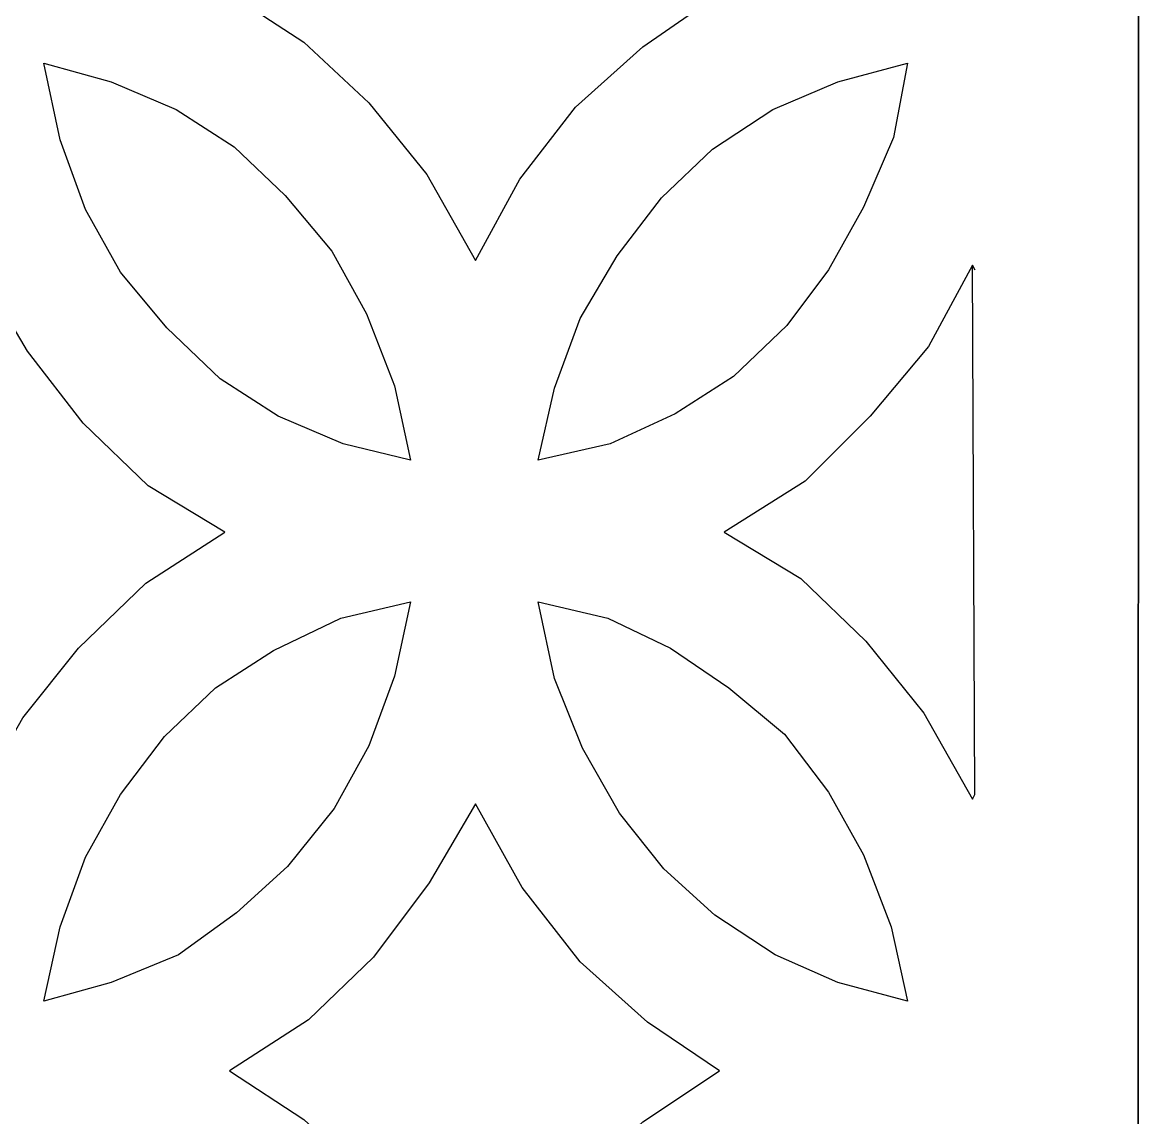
# Model space of a CAD drawing. Header units: centimetres. Extents: x -27 to -19.59, y 0.34 to 7.41.
# Drawn here: x -21.517 to -19.586, y 2.398 to 4.291 of the extents above; entities that cross this region are included whole.
import ezdxf

# ---------------------------------------------------------------- set-up
doc = ezdxf.new("R2010")
doc.units = ezdxf.units.CM
doc.header["$MEASUREMENT"] = 0
doc.layers.add('layer 1', color=7, linetype='Continuous')

msp = doc.modelspace()

# ---------------------------------------------------------------- linework, layer by layer
at = {"layer": 'layer 1', "color": 250}
for points, knots in [([(-19.58969, 0.34319), (-19.58969, 0.34319), (-26.99913, 0.34319), (-26.99913, 0.34319), (-26.99913, 0.34319), (-26.99913, 0.34319), (-26.99913, 7.40743), (-26.99913, 7.40743), (-26.99913, 7.40743), (-26.99913, 7.40743), (-19.58568, 7.40743), (-19.58568, 7.40743), (-19.58568, 7.40743), (-19.58568, 7.40743), (-19.58969, 0.34319), (-19.58969, 0.34319)], [0, 0, 0, 0, 0.2, 0.2, 0.2, 0.2, 0.4, 0.4, 0.4, 0.4, 0.6, 0.6, 0.6, 0.6, 1, 1, 1, 1]), ([(-19.58568, 7.40743), (-19.58568, 7.40743), (-19.58969, 0.34319), (-19.58969, 0.34319), (-19.58969, 0.34319), (-19.58969, 0.34319), (-19.58568, 7.40743), (-19.58568, 7.40743)], [0, 0, 0, 0, 0.3333333, 0.3333333, 0.3333333, 0.3333333, 1, 1, 1, 1]), ([(-20.31217, 4.34091), (-20.31217, 4.34091), (-20.44463, 4.24859), (-20.44463, 4.24859), (-20.44463, 4.24859), (-20.44463, 4.24859), (-20.56103, 4.14423), (-20.56103, 4.14423), (-20.56103, 4.14423), (-20.56103, 4.14423), (-20.65736, 4.01981), (-20.65736, 4.01981), (-20.65736, 4.01981), (-20.65736, 4.01981), (-20.7336, 3.87932), (-20.7336, 3.87932), (-20.7336, 3.87932), (-20.7336, 3.87932), (-20.81791, 4.02783), (-20.81791, 4.02783), (-20.81791, 4.02783), (-20.81791, 4.02783), (-20.91826, 4.15226), (-20.91826, 4.15226), (-20.91826, 4.15226), (-20.91826, 4.15226), (-21.03064, 4.25662), (-21.03064, 4.25662), (-21.03064, 4.25662), (-21.03064, 4.25662), (-21.15908, 4.34091), (-21.15908, 4.34091), (-21.15908, 4.34091), (-21.15908, 4.34091), (-21.02261, 4.42921), (-21.02261, 4.42921), (-21.02261, 4.42921), (-21.02261, 4.42921), (-20.91023, 4.5416), (-20.91023, 4.5416), (-20.91023, 4.5416), (-20.91023, 4.5416), (-20.81389, 4.66602), (-20.81389, 4.66602), (-20.81389, 4.66602), (-20.81389, 4.66602), (-20.7336, 4.8065), (-20.7336, 4.8065), (-20.7336, 4.8065), (-20.7336, 4.8065), (-20.65334, 4.658), (-20.65334, 4.658), (-20.65334, 4.658), (-20.65334, 4.658), (-20.553, 4.53357), (-20.553, 4.53357), (-20.553, 4.53357), (-20.553, 4.53357), (-20.4366, 4.42519), (-20.4366, 4.42519), (-20.4366, 4.42519), (-20.4366, 4.42519), (-20.31217, 4.34091), (-20.31217, 4.34091)], [0, 0, 0, 0, 0.0588235, 0.0588235, 0.0588235, 0.0588235, 0.1176471, 0.1176471, 0.1176471, 0.1176471, 0.1764706, 0.1764706, 0.1764706, 0.1764706, 0.2352941, 0.2352941, 0.2352941, 0.2352941, 0.2941176, 0.2941176, 0.2941176, 0.2941176, 0.3529412, 0.3529412, 0.3529412, 0.3529412, 0.4117647, 0.4117647, 0.4117647, 0.4117647, 0.4705882, 0.4705882, 0.4705882, 0.4705882, 0.5294118, 0.5294118, 0.5294118, 0.5294118, 0.5882353, 0.5882353, 0.5882353, 0.5882353, 0.6470588, 0.6470588, 0.6470588, 0.6470588, 0.7058824, 0.7058824, 0.7058824, 0.7058824, 0.7647059, 0.7647059, 0.7647059, 0.7647059, 0.8235294, 0.8235294, 0.8235294, 0.8235294, 0.8823529, 0.8823529, 0.8823529, 0.8823529, 1, 1, 1, 1]), ([(-21.48018, 4.2205), (-21.48018, 4.2205), (-21.45209, 4.08804), (-21.45209, 4.08804), (-21.45209, 4.08804), (-21.45209, 4.08804), (-21.40794, 3.96763), (-21.40794, 3.96763), (-21.40794, 3.96763), (-21.40794, 3.96763), (-21.34772, 3.85925), (-21.34772, 3.85925), (-21.34772, 3.85925), (-21.34772, 3.85925), (-21.26745, 3.76292), (-21.26745, 3.76292), (-21.26745, 3.76292), (-21.26745, 3.76292), (-21.17514, 3.67462), (-21.17514, 3.67462), (-21.17514, 3.67462), (-21.17514, 3.67462), (-21.07479, 3.6104), (-21.07479, 3.6104), (-21.07479, 3.6104), (-21.07479, 3.6104), (-20.96241, 3.56224), (-20.96241, 3.56224), (-20.96241, 3.56224), (-20.96241, 3.56224), (-20.846, 3.53414), (-20.846, 3.53414), (-20.846, 3.53414), (-20.846, 3.53414), (-20.8741, 3.66258), (-20.8741, 3.66258), (-20.8741, 3.66258), (-20.8741, 3.66258), (-20.92227, 3.78701), (-20.92227, 3.78701), (-20.92227, 3.78701), (-20.92227, 3.78701), (-20.98247, 3.89538), (-20.98247, 3.89538), (-20.98247, 3.89538), (-20.98247, 3.89538), (-21.06275, 3.9917), (-21.06275, 3.9917), (-21.06275, 3.9917), (-21.06275, 3.9917), (-21.15105, 4.076), (-21.15105, 4.076), (-21.15105, 4.076), (-21.15105, 4.076), (-21.25138, 4.14022), (-21.25138, 4.14022), (-21.25138, 4.14022), (-21.25138, 4.14022), (-21.36379, 4.18839), (-21.36379, 4.18839), (-21.36379, 4.18839), (-21.36379, 4.18839), (-21.48018, 4.2205), (-21.48018, 4.2205)], [0, 0, 0, 0, 0.0588235, 0.0588235, 0.0588235, 0.0588235, 0.1176471, 0.1176471, 0.1176471, 0.1176471, 0.1764706, 0.1764706, 0.1764706, 0.1764706, 0.2352941, 0.2352941, 0.2352941, 0.2352941, 0.2941176, 0.2941176, 0.2941176, 0.2941176, 0.3529412, 0.3529412, 0.3529412, 0.3529412, 0.4117647, 0.4117647, 0.4117647, 0.4117647, 0.4705882, 0.4705882, 0.4705882, 0.4705882, 0.5294118, 0.5294118, 0.5294118, 0.5294118, 0.5882353, 0.5882353, 0.5882353, 0.5882353, 0.6470588, 0.6470588, 0.6470588, 0.6470588, 0.7058824, 0.7058824, 0.7058824, 0.7058824, 0.7647059, 0.7647059, 0.7647059, 0.7647059, 0.8235294, 0.8235294, 0.8235294, 0.8235294, 0.8823529, 0.8823529, 0.8823529, 0.8823529, 1, 1, 1, 1]), ([(-19.98706, 4.2205), (-19.98706, 4.2205), (-20.10747, 4.18839), (-20.10747, 4.18839), (-20.10747, 4.18839), (-20.10747, 4.18839), (-20.21984, 4.14022), (-20.21984, 4.14022), (-20.21984, 4.14022), (-20.21984, 4.14022), (-20.32421, 4.07198), (-20.32421, 4.07198), (-20.32421, 4.07198), (-20.32421, 4.07198), (-20.41251, 3.9877), (-20.41251, 3.9877), (-20.41251, 3.9877), (-20.41251, 3.9877), (-20.48878, 3.88735), (-20.48878, 3.88735), (-20.48878, 3.88735), (-20.48878, 3.88735), (-20.553, 3.77898), (-20.553, 3.77898), (-20.553, 3.77898), (-20.553, 3.77898), (-20.59715, 3.65856), (-20.59715, 3.65856), (-20.59715, 3.65856), (-20.59715, 3.65856), (-20.62525, 3.53414), (-20.62525, 3.53414), (-20.62525, 3.53414), (-20.62525, 3.53414), (-20.50082, 3.56224), (-20.50082, 3.56224), (-20.50082, 3.56224), (-20.50082, 3.56224), (-20.38843, 3.61441), (-20.38843, 3.61441), (-20.38843, 3.61441), (-20.38843, 3.61441), (-20.28809, 3.67863), (-20.28809, 3.67863), (-20.28809, 3.67863), (-20.28809, 3.67863), (-20.19578, 3.76694), (-20.19578, 3.76694), (-20.19578, 3.76694), (-20.19578, 3.76694), (-20.12352, 3.86327), (-20.12352, 3.86327), (-20.12352, 3.86327), (-20.12352, 3.86327), (-20.06332, 3.97164), (-20.06332, 3.97164), (-20.06332, 3.97164), (-20.06332, 3.97164), (-20.01114, 4.09205), (-20.01114, 4.09205), (-20.01114, 4.09205), (-20.01114, 4.09205), (-19.98706, 4.2205), (-19.98706, 4.2205)], [0, 0, 0, 0, 0.0588235, 0.0588235, 0.0588235, 0.0588235, 0.1176471, 0.1176471, 0.1176471, 0.1176471, 0.1764706, 0.1764706, 0.1764706, 0.1764706, 0.2352941, 0.2352941, 0.2352941, 0.2352941, 0.2941176, 0.2941176, 0.2941176, 0.2941176, 0.3529412, 0.3529412, 0.3529412, 0.3529412, 0.4117647, 0.4117647, 0.4117647, 0.4117647, 0.4705882, 0.4705882, 0.4705882, 0.4705882, 0.5294118, 0.5294118, 0.5294118, 0.5294118, 0.5882353, 0.5882353, 0.5882353, 0.5882353, 0.6470588, 0.6470588, 0.6470588, 0.6470588, 0.7058824, 0.7058824, 0.7058824, 0.7058824, 0.7647059, 0.7647059, 0.7647059, 0.7647059, 0.8235294, 0.8235294, 0.8235294, 0.8235294, 0.8823529, 0.8823529, 0.8823529, 0.8823529, 1, 1, 1, 1]), ([(-21.59658, 3.87129), (-21.59658, 3.87129), (-21.50828, 3.72278), (-21.50828, 3.72278), (-21.50828, 3.72278), (-21.50828, 3.72278), (-21.41195, 3.59836), (-21.41195, 3.59836), (-21.41195, 3.59836), (-21.41195, 3.59836), (-21.29956, 3.48998), (-21.29956, 3.48998), (-21.29956, 3.48998), (-21.29956, 3.48998), (-21.16711, 3.40971), (-21.16711, 3.40971), (-21.16711, 3.40971), (-21.16711, 3.40971), (-21.30357, 3.32141), (-21.30357, 3.32141), (-21.30357, 3.32141), (-21.30357, 3.32141), (-21.41998, 3.20902), (-21.41998, 3.20902), (-21.41998, 3.20902), (-21.41998, 3.20902), (-21.5163, 3.08861), (-21.5163, 3.08861), (-21.5163, 3.08861), (-21.5163, 3.08861), (-21.59658, 2.94813), (-21.59658, 2.94813), (-21.59658, 2.94813), (-21.59658, 2.94813), (-21.67686, 3.09664), (-21.67686, 3.09664), (-21.67686, 3.09664), (-21.67686, 3.09664), (-21.7772, 3.22106), (-21.7772, 3.22106), (-21.7772, 3.22106), (-21.7772, 3.22106), (-21.8936, 3.32944), (-21.8936, 3.32944), (-21.8936, 3.32944), (-21.8936, 3.32944), (-22.01803, 3.40971), (-22.01803, 3.40971), (-22.01803, 3.40971), (-22.01803, 3.40971), (-21.88557, 3.49801), (-21.88557, 3.49801), (-21.88557, 3.49801), (-21.88557, 3.49801), (-21.76515, 3.6104), (-21.76515, 3.6104), (-21.76515, 3.6104), (-21.76515, 3.6104), (-21.66883, 3.73081), (-21.66883, 3.73081), (-21.66883, 3.73081), (-21.66883, 3.73081), (-21.59658, 3.87129), (-21.59658, 3.87129)], [0, 0, 0, 0, 0.0588235, 0.0588235, 0.0588235, 0.0588235, 0.1176471, 0.1176471, 0.1176471, 0.1176471, 0.1764706, 0.1764706, 0.1764706, 0.1764706, 0.2352941, 0.2352941, 0.2352941, 0.2352941, 0.2941176, 0.2941176, 0.2941176, 0.2941176, 0.3529412, 0.3529412, 0.3529412, 0.3529412, 0.4117647, 0.4117647, 0.4117647, 0.4117647, 0.4705882, 0.4705882, 0.4705882, 0.4705882, 0.5294118, 0.5294118, 0.5294118, 0.5294118, 0.5882353, 0.5882353, 0.5882353, 0.5882353, 0.6470588, 0.6470588, 0.6470588, 0.6470588, 0.7058824, 0.7058824, 0.7058824, 0.7058824, 0.7647059, 0.7647059, 0.7647059, 0.7647059, 0.8235294, 0.8235294, 0.8235294, 0.8235294, 0.8823529, 0.8823529, 0.8823529, 0.8823529, 1, 1, 1, 1]), ([(-19.87066, 3.86327), (-19.87066, 3.86327), (-19.87467, 3.87129), (-19.87467, 3.87129), (-19.87467, 3.87129), (-19.87467, 3.87129), (-19.87066, 2.95615), (-19.87066, 2.95615), (-19.87066, 2.95615), (-19.87066, 2.95615), (-19.87467, 2.94813), (-19.87467, 2.94813), (-19.87467, 2.94813), (-19.87467, 2.94813), (-19.95896, 3.09664), (-19.95896, 3.09664), (-19.95896, 3.09664), (-19.95896, 3.09664), (-20.05931, 3.22106), (-20.05931, 3.22106), (-20.05931, 3.22106), (-20.05931, 3.22106), (-20.17169, 3.32944), (-20.17169, 3.32944), (-20.17169, 3.32944), (-20.17169, 3.32944), (-20.30415, 3.40971), (-20.30415, 3.40971), (-20.30415, 3.40971), (-20.30415, 3.40971), (-20.16367, 3.49801), (-20.16367, 3.49801), (-20.16367, 3.49801), (-20.16367, 3.49801), (-20.05128, 3.6104), (-20.05128, 3.6104), (-20.05128, 3.6104), (-20.05128, 3.6104), (-19.95093, 3.73081), (-19.95093, 3.73081), (-19.95093, 3.73081), (-19.95093, 3.73081), (-19.87467, 3.87129), (-19.87467, 3.87129), (-19.87467, 3.87129), (-19.87467, 3.87129), (-19.87066, 3.86327), (-19.87066, 3.86327)], [0, 0, 0, 0, 0.0769231, 0.0769231, 0.0769231, 0.0769231, 0.1538462, 0.1538462, 0.1538462, 0.1538462, 0.2307692, 0.2307692, 0.2307692, 0.2307692, 0.3076923, 0.3076923, 0.3076923, 0.3076923, 0.3846154, 0.3846154, 0.3846154, 0.3846154, 0.4615385, 0.4615385, 0.4615385, 0.4615385, 0.5384615, 0.5384615, 0.5384615, 0.5384615, 0.6153846, 0.6153846, 0.6153846, 0.6153846, 0.6923077, 0.6923077, 0.6923077, 0.6923077, 0.7692308, 0.7692308, 0.7692308, 0.7692308, 0.8461538, 0.8461538, 0.8461538, 0.8461538, 1, 1, 1, 1]), ([(-20.846, 3.28929), (-20.846, 3.28929), (-20.96642, 3.2612), (-20.96642, 3.2612), (-20.96642, 3.2612), (-20.96642, 3.2612), (-21.08282, 3.20501), (-21.08282, 3.20501), (-21.08282, 3.20501), (-21.08282, 3.20501), (-21.18316, 3.14079), (-21.18316, 3.14079), (-21.18316, 3.14079), (-21.18316, 3.14079), (-21.27146, 3.0565), (-21.27146, 3.0565), (-21.27146, 3.0565), (-21.27146, 3.0565), (-21.34772, 2.95615), (-21.34772, 2.95615), (-21.34772, 2.95615), (-21.34772, 2.95615), (-21.40794, 2.84778), (-21.40794, 2.84778), (-21.40794, 2.84778), (-21.40794, 2.84778), (-21.45209, 2.72737), (-21.45209, 2.72737), (-21.45209, 2.72737), (-21.45209, 2.72737), (-21.48018, 2.59892), (-21.48018, 2.59892), (-21.48018, 2.59892), (-21.48018, 2.59892), (-21.36379, 2.63104), (-21.36379, 2.63104), (-21.36379, 2.63104), (-21.36379, 2.63104), (-21.24737, 2.67922), (-21.24737, 2.67922), (-21.24737, 2.67922), (-21.24737, 2.67922), (-21.14703, 2.75145), (-21.14703, 2.75145), (-21.14703, 2.75145), (-21.14703, 2.75145), (-21.05873, 2.83173), (-21.05873, 2.83173), (-21.05873, 2.83173), (-21.05873, 2.83173), (-20.97846, 2.93207), (-20.97846, 2.93207), (-20.97846, 2.93207), (-20.97846, 2.93207), (-20.91826, 3.04044), (-20.91826, 3.04044), (-20.91826, 3.04044), (-20.91826, 3.04044), (-20.8741, 3.16086), (-20.8741, 3.16086), (-20.8741, 3.16086), (-20.8741, 3.16086), (-20.846, 3.28929), (-20.846, 3.28929)], [0, 0, 0, 0, 0.0588235, 0.0588235, 0.0588235, 0.0588235, 0.1176471, 0.1176471, 0.1176471, 0.1176471, 0.1764706, 0.1764706, 0.1764706, 0.1764706, 0.2352941, 0.2352941, 0.2352941, 0.2352941, 0.2941176, 0.2941176, 0.2941176, 0.2941176, 0.3529412, 0.3529412, 0.3529412, 0.3529412, 0.4117647, 0.4117647, 0.4117647, 0.4117647, 0.4705882, 0.4705882, 0.4705882, 0.4705882, 0.5294118, 0.5294118, 0.5294118, 0.5294118, 0.5882353, 0.5882353, 0.5882353, 0.5882353, 0.6470588, 0.6470588, 0.6470588, 0.6470588, 0.7058824, 0.7058824, 0.7058824, 0.7058824, 0.7647059, 0.7647059, 0.7647059, 0.7647059, 0.8235294, 0.8235294, 0.8235294, 0.8235294, 0.8823529, 0.8823529, 0.8823529, 0.8823529, 1, 1, 1, 1]), ([(-20.62525, 3.28929), (-20.62525, 3.28929), (-20.59715, 3.15684), (-20.59715, 3.15684), (-20.59715, 3.15684), (-20.59715, 3.15684), (-20.54899, 3.03643), (-20.54899, 3.03643), (-20.54899, 3.03643), (-20.54899, 3.03643), (-20.48477, 2.92404), (-20.48477, 2.92404), (-20.48477, 2.92404), (-20.48477, 2.92404), (-20.40851, 2.82771), (-20.40851, 2.82771), (-20.40851, 2.82771), (-20.40851, 2.82771), (-20.3202, 2.74744), (-20.3202, 2.74744), (-20.3202, 2.74744), (-20.3202, 2.74744), (-20.21583, 2.67922), (-20.21583, 2.67922), (-20.21583, 2.67922), (-20.21583, 2.67922), (-20.10747, 2.63104), (-20.10747, 2.63104), (-20.10747, 2.63104), (-20.10747, 2.63104), (-19.98706, 2.59892), (-19.98706, 2.59892), (-19.98706, 2.59892), (-19.98706, 2.59892), (-20.01516, 2.72737), (-20.01516, 2.72737), (-20.01516, 2.72737), (-20.01516, 2.72737), (-20.06332, 2.8518), (-20.06332, 2.8518), (-20.06332, 2.8518), (-20.06332, 2.8518), (-20.12352, 2.96017), (-20.12352, 2.96017), (-20.12352, 2.96017), (-20.12352, 2.96017), (-20.19979, 3.06051), (-20.19979, 3.06051), (-20.19979, 3.06051), (-20.19979, 3.06051), (-20.29612, 3.14079), (-20.29612, 3.14079), (-20.29612, 3.14079), (-20.29612, 3.14079), (-20.39647, 3.20902), (-20.39647, 3.20902), (-20.39647, 3.20902), (-20.39647, 3.20902), (-20.50484, 3.2612), (-20.50484, 3.2612), (-20.50484, 3.2612), (-20.50484, 3.2612), (-20.62525, 3.28929), (-20.62525, 3.28929)], [0, 0, 0, 0, 0.0588235, 0.0588235, 0.0588235, 0.0588235, 0.1176471, 0.1176471, 0.1176471, 0.1176471, 0.1764706, 0.1764706, 0.1764706, 0.1764706, 0.2352941, 0.2352941, 0.2352941, 0.2352941, 0.2941176, 0.2941176, 0.2941176, 0.2941176, 0.3529412, 0.3529412, 0.3529412, 0.3529412, 0.4117647, 0.4117647, 0.4117647, 0.4117647, 0.4705882, 0.4705882, 0.4705882, 0.4705882, 0.5294118, 0.5294118, 0.5294118, 0.5294118, 0.5882353, 0.5882353, 0.5882353, 0.5882353, 0.6470588, 0.6470588, 0.6470588, 0.6470588, 0.7058824, 0.7058824, 0.7058824, 0.7058824, 0.7647059, 0.7647059, 0.7647059, 0.7647059, 0.8235294, 0.8235294, 0.8235294, 0.8235294, 0.8823529, 0.8823529, 0.8823529, 0.8823529, 1, 1, 1, 1]), ([(-20.31217, 2.47851), (-20.31217, 2.47851), (-20.44463, 2.39021), (-20.44463, 2.39021), (-20.44463, 2.39021), (-20.44463, 2.39021), (-20.56103, 2.28184), (-20.56103, 2.28184), (-20.56103, 2.28184), (-20.56103, 2.28184), (-20.65736, 2.15341), (-20.65736, 2.15341), (-20.65736, 2.15341), (-20.65736, 2.15341), (-20.7336, 2.01693), (-20.7336, 2.01693), (-20.7336, 2.01693), (-20.7336, 2.01693), (-20.81791, 2.16144), (-20.81791, 2.16144), (-20.81791, 2.16144), (-20.81791, 2.16144), (-20.91826, 2.28987), (-20.91826, 2.28987), (-20.91826, 2.28987), (-20.91826, 2.28987), (-21.03064, 2.39423), (-21.03064, 2.39423), (-21.03064, 2.39423), (-21.03064, 2.39423), (-21.15908, 2.47851), (-21.15908, 2.47851), (-21.15908, 2.47851), (-21.15908, 2.47851), (-21.02261, 2.56682), (-21.02261, 2.56682), (-21.02261, 2.56682), (-21.02261, 2.56682), (-20.91023, 2.67519), (-20.91023, 2.67519), (-20.91023, 2.67519), (-20.91023, 2.67519), (-20.81389, 2.80363), (-20.81389, 2.80363), (-20.81389, 2.80363), (-20.81389, 2.80363), (-20.7336, 2.9401), (-20.7336, 2.9401), (-20.7336, 2.9401), (-20.7336, 2.9401), (-20.65334, 2.7956), (-20.65334, 2.7956), (-20.65334, 2.7956), (-20.65334, 2.7956), (-20.553, 2.66716), (-20.553, 2.66716), (-20.553, 2.66716), (-20.553, 2.66716), (-20.4366, 2.56281), (-20.4366, 2.56281), (-20.4366, 2.56281), (-20.4366, 2.56281), (-20.31217, 2.47851), (-20.31217, 2.47851)], [0, 0, 0, 0, 0.0588235, 0.0588235, 0.0588235, 0.0588235, 0.1176471, 0.1176471, 0.1176471, 0.1176471, 0.1764706, 0.1764706, 0.1764706, 0.1764706, 0.2352941, 0.2352941, 0.2352941, 0.2352941, 0.2941176, 0.2941176, 0.2941176, 0.2941176, 0.3529412, 0.3529412, 0.3529412, 0.3529412, 0.4117647, 0.4117647, 0.4117647, 0.4117647, 0.4705882, 0.4705882, 0.4705882, 0.4705882, 0.5294118, 0.5294118, 0.5294118, 0.5294118, 0.5882353, 0.5882353, 0.5882353, 0.5882353, 0.6470588, 0.6470588, 0.6470588, 0.6470588, 0.7058824, 0.7058824, 0.7058824, 0.7058824, 0.7647059, 0.7647059, 0.7647059, 0.7647059, 0.8235294, 0.8235294, 0.8235294, 0.8235294, 0.8823529, 0.8823529, 0.8823529, 0.8823529, 1, 1, 1, 1])]:
    msp.add_open_spline(points, degree=3, knots=knots, dxfattribs=at)
at = {"layer": 'layer 1', "color": 250, "lineweight": 30}
for points, knots in [([(-19.58969, 0.34319), (-19.58969, 0.34319), (-26.99913, 0.34319), (-26.99913, 0.34319), (-26.99913, 0.34319), (-26.99913, 0.34319), (-26.99913, 7.40743), (-26.99913, 7.40743), (-26.99913, 7.40743), (-26.99913, 7.40743), (-19.58568, 7.40743), (-19.58568, 7.40743)], [0, 0, 0, 0, 0.25, 0.25, 0.25, 0.25, 0.5, 0.5, 0.5, 0.5, 1, 1, 1, 1]), ([(-20.31217, 4.34091), (-20.31217, 4.34091), (-20.44463, 4.24859), (-20.44463, 4.24859), (-20.44463, 4.24859), (-20.44463, 4.24859), (-20.56103, 4.14423), (-20.56103, 4.14423), (-20.56103, 4.14423), (-20.56103, 4.14423), (-20.65736, 4.01981), (-20.65736, 4.01981), (-20.65736, 4.01981), (-20.65736, 4.01981), (-20.7336, 3.87932), (-20.7336, 3.87932), (-20.7336, 3.87932), (-20.7336, 3.87932), (-20.81791, 4.02783), (-20.81791, 4.02783), (-20.81791, 4.02783), (-20.81791, 4.02783), (-20.91826, 4.15226), (-20.91826, 4.15226), (-20.91826, 4.15226), (-20.91826, 4.15226), (-21.03064, 4.25662), (-21.03064, 4.25662), (-21.03064, 4.25662), (-21.03064, 4.25662), (-21.15908, 4.34091), (-21.15908, 4.34091), (-21.15908, 4.34091), (-21.15908, 4.34091), (-21.02261, 4.42921), (-21.02261, 4.42921), (-21.02261, 4.42921), (-21.02261, 4.42921), (-20.91023, 4.5416), (-20.91023, 4.5416), (-20.91023, 4.5416), (-20.91023, 4.5416), (-20.81389, 4.66602), (-20.81389, 4.66602), (-20.81389, 4.66602), (-20.81389, 4.66602), (-20.7336, 4.8065), (-20.7336, 4.8065), (-20.7336, 4.8065), (-20.7336, 4.8065), (-20.65334, 4.658), (-20.65334, 4.658), (-20.65334, 4.658), (-20.65334, 4.658), (-20.553, 4.53357), (-20.553, 4.53357), (-20.553, 4.53357), (-20.553, 4.53357), (-20.4366, 4.42519), (-20.4366, 4.42519), (-20.4366, 4.42519), (-20.4366, 4.42519), (-20.31217, 4.34091), (-20.31217, 4.34091)], [0, 0, 0, 0, 0.0588235, 0.0588235, 0.0588235, 0.0588235, 0.1176471, 0.1176471, 0.1176471, 0.1176471, 0.1764706, 0.1764706, 0.1764706, 0.1764706, 0.2352941, 0.2352941, 0.2352941, 0.2352941, 0.2941176, 0.2941176, 0.2941176, 0.2941176, 0.3529412, 0.3529412, 0.3529412, 0.3529412, 0.4117647, 0.4117647, 0.4117647, 0.4117647, 0.4705882, 0.4705882, 0.4705882, 0.4705882, 0.5294118, 0.5294118, 0.5294118, 0.5294118, 0.5882353, 0.5882353, 0.5882353, 0.5882353, 0.6470588, 0.6470588, 0.6470588, 0.6470588, 0.7058824, 0.7058824, 0.7058824, 0.7058824, 0.7647059, 0.7647059, 0.7647059, 0.7647059, 0.8235294, 0.8235294, 0.8235294, 0.8235294, 0.8823529, 0.8823529, 0.8823529, 0.8823529, 1, 1, 1, 1]), ([(-21.48018, 4.2205), (-21.48018, 4.2205), (-21.45209, 4.08804), (-21.45209, 4.08804), (-21.45209, 4.08804), (-21.45209, 4.08804), (-21.40794, 3.96763), (-21.40794, 3.96763), (-21.40794, 3.96763), (-21.40794, 3.96763), (-21.34772, 3.85925), (-21.34772, 3.85925), (-21.34772, 3.85925), (-21.34772, 3.85925), (-21.26745, 3.76292), (-21.26745, 3.76292), (-21.26745, 3.76292), (-21.26745, 3.76292), (-21.17514, 3.67462), (-21.17514, 3.67462), (-21.17514, 3.67462), (-21.17514, 3.67462), (-21.07479, 3.6104), (-21.07479, 3.6104), (-21.07479, 3.6104), (-21.07479, 3.6104), (-20.96241, 3.56224), (-20.96241, 3.56224), (-20.96241, 3.56224), (-20.96241, 3.56224), (-20.846, 3.53414), (-20.846, 3.53414), (-20.846, 3.53414), (-20.846, 3.53414), (-20.8741, 3.66258), (-20.8741, 3.66258), (-20.8741, 3.66258), (-20.8741, 3.66258), (-20.92227, 3.78701), (-20.92227, 3.78701), (-20.92227, 3.78701), (-20.92227, 3.78701), (-20.98247, 3.89538), (-20.98247, 3.89538), (-20.98247, 3.89538), (-20.98247, 3.89538), (-21.06275, 3.9917), (-21.06275, 3.9917), (-21.06275, 3.9917), (-21.06275, 3.9917), (-21.15105, 4.076), (-21.15105, 4.076), (-21.15105, 4.076), (-21.15105, 4.076), (-21.25138, 4.14022), (-21.25138, 4.14022), (-21.25138, 4.14022), (-21.25138, 4.14022), (-21.36379, 4.18839), (-21.36379, 4.18839), (-21.36379, 4.18839), (-21.36379, 4.18839), (-21.48018, 4.2205), (-21.48018, 4.2205)], [0, 0, 0, 0, 0.0588235, 0.0588235, 0.0588235, 0.0588235, 0.1176471, 0.1176471, 0.1176471, 0.1176471, 0.1764706, 0.1764706, 0.1764706, 0.1764706, 0.2352941, 0.2352941, 0.2352941, 0.2352941, 0.2941176, 0.2941176, 0.2941176, 0.2941176, 0.3529412, 0.3529412, 0.3529412, 0.3529412, 0.4117647, 0.4117647, 0.4117647, 0.4117647, 0.4705882, 0.4705882, 0.4705882, 0.4705882, 0.5294118, 0.5294118, 0.5294118, 0.5294118, 0.5882353, 0.5882353, 0.5882353, 0.5882353, 0.6470588, 0.6470588, 0.6470588, 0.6470588, 0.7058824, 0.7058824, 0.7058824, 0.7058824, 0.7647059, 0.7647059, 0.7647059, 0.7647059, 0.8235294, 0.8235294, 0.8235294, 0.8235294, 0.8823529, 0.8823529, 0.8823529, 0.8823529, 1, 1, 1, 1]), ([(-19.98706, 4.2205), (-19.98706, 4.2205), (-20.10747, 4.18839), (-20.10747, 4.18839), (-20.10747, 4.18839), (-20.10747, 4.18839), (-20.21984, 4.14022), (-20.21984, 4.14022), (-20.21984, 4.14022), (-20.21984, 4.14022), (-20.32421, 4.07198), (-20.32421, 4.07198), (-20.32421, 4.07198), (-20.32421, 4.07198), (-20.41251, 3.9877), (-20.41251, 3.9877), (-20.41251, 3.9877), (-20.41251, 3.9877), (-20.48878, 3.88735), (-20.48878, 3.88735), (-20.48878, 3.88735), (-20.48878, 3.88735), (-20.553, 3.77898), (-20.553, 3.77898), (-20.553, 3.77898), (-20.553, 3.77898), (-20.59715, 3.65856), (-20.59715, 3.65856), (-20.59715, 3.65856), (-20.59715, 3.65856), (-20.62525, 3.53414), (-20.62525, 3.53414), (-20.62525, 3.53414), (-20.62525, 3.53414), (-20.50082, 3.56224), (-20.50082, 3.56224), (-20.50082, 3.56224), (-20.50082, 3.56224), (-20.38843, 3.61441), (-20.38843, 3.61441), (-20.38843, 3.61441), (-20.38843, 3.61441), (-20.28809, 3.67863), (-20.28809, 3.67863), (-20.28809, 3.67863), (-20.28809, 3.67863), (-20.19578, 3.76694), (-20.19578, 3.76694), (-20.19578, 3.76694), (-20.19578, 3.76694), (-20.12352, 3.86327), (-20.12352, 3.86327), (-20.12352, 3.86327), (-20.12352, 3.86327), (-20.06332, 3.97164), (-20.06332, 3.97164), (-20.06332, 3.97164), (-20.06332, 3.97164), (-20.01114, 4.09205), (-20.01114, 4.09205), (-20.01114, 4.09205), (-20.01114, 4.09205), (-19.98706, 4.2205), (-19.98706, 4.2205)], [0, 0, 0, 0, 0.0588235, 0.0588235, 0.0588235, 0.0588235, 0.1176471, 0.1176471, 0.1176471, 0.1176471, 0.1764706, 0.1764706, 0.1764706, 0.1764706, 0.2352941, 0.2352941, 0.2352941, 0.2352941, 0.2941176, 0.2941176, 0.2941176, 0.2941176, 0.3529412, 0.3529412, 0.3529412, 0.3529412, 0.4117647, 0.4117647, 0.4117647, 0.4117647, 0.4705882, 0.4705882, 0.4705882, 0.4705882, 0.5294118, 0.5294118, 0.5294118, 0.5294118, 0.5882353, 0.5882353, 0.5882353, 0.5882353, 0.6470588, 0.6470588, 0.6470588, 0.6470588, 0.7058824, 0.7058824, 0.7058824, 0.7058824, 0.7647059, 0.7647059, 0.7647059, 0.7647059, 0.8235294, 0.8235294, 0.8235294, 0.8235294, 0.8823529, 0.8823529, 0.8823529, 0.8823529, 1, 1, 1, 1]), ([(-21.59658, 3.87129), (-21.59658, 3.87129), (-21.50828, 3.72278), (-21.50828, 3.72278), (-21.50828, 3.72278), (-21.50828, 3.72278), (-21.41195, 3.59836), (-21.41195, 3.59836), (-21.41195, 3.59836), (-21.41195, 3.59836), (-21.29956, 3.48998), (-21.29956, 3.48998), (-21.29956, 3.48998), (-21.29956, 3.48998), (-21.16711, 3.40971), (-21.16711, 3.40971), (-21.16711, 3.40971), (-21.16711, 3.40971), (-21.30357, 3.32141), (-21.30357, 3.32141), (-21.30357, 3.32141), (-21.30357, 3.32141), (-21.41998, 3.20902), (-21.41998, 3.20902), (-21.41998, 3.20902), (-21.41998, 3.20902), (-21.5163, 3.08861), (-21.5163, 3.08861), (-21.5163, 3.08861), (-21.5163, 3.08861), (-21.59658, 2.94813), (-21.59658, 2.94813), (-21.59658, 2.94813), (-21.59658, 2.94813), (-21.67686, 3.09664), (-21.67686, 3.09664), (-21.67686, 3.09664), (-21.67686, 3.09664), (-21.7772, 3.22106), (-21.7772, 3.22106), (-21.7772, 3.22106), (-21.7772, 3.22106), (-21.8936, 3.32944), (-21.8936, 3.32944), (-21.8936, 3.32944), (-21.8936, 3.32944), (-22.01803, 3.40971), (-22.01803, 3.40971), (-22.01803, 3.40971), (-22.01803, 3.40971), (-21.88557, 3.49801), (-21.88557, 3.49801), (-21.88557, 3.49801), (-21.88557, 3.49801), (-21.76515, 3.6104), (-21.76515, 3.6104), (-21.76515, 3.6104), (-21.76515, 3.6104), (-21.66883, 3.73081), (-21.66883, 3.73081), (-21.66883, 3.73081), (-21.66883, 3.73081), (-21.59658, 3.87129), (-21.59658, 3.87129)], [0, 0, 0, 0, 0.0588235, 0.0588235, 0.0588235, 0.0588235, 0.1176471, 0.1176471, 0.1176471, 0.1176471, 0.1764706, 0.1764706, 0.1764706, 0.1764706, 0.2352941, 0.2352941, 0.2352941, 0.2352941, 0.2941176, 0.2941176, 0.2941176, 0.2941176, 0.3529412, 0.3529412, 0.3529412, 0.3529412, 0.4117647, 0.4117647, 0.4117647, 0.4117647, 0.4705882, 0.4705882, 0.4705882, 0.4705882, 0.5294118, 0.5294118, 0.5294118, 0.5294118, 0.5882353, 0.5882353, 0.5882353, 0.5882353, 0.6470588, 0.6470588, 0.6470588, 0.6470588, 0.7058824, 0.7058824, 0.7058824, 0.7058824, 0.7647059, 0.7647059, 0.7647059, 0.7647059, 0.8235294, 0.8235294, 0.8235294, 0.8235294, 0.8823529, 0.8823529, 0.8823529, 0.8823529, 1, 1, 1, 1]), ([(-19.87066, 3.86327), (-19.87066, 3.86327), (-19.87467, 3.87129), (-19.87467, 3.87129), (-19.87467, 3.87129), (-19.87467, 3.87129), (-19.87066, 2.95615), (-19.87066, 2.95615), (-19.87066, 2.95615), (-19.87066, 2.95615), (-19.87467, 2.94813), (-19.87467, 2.94813), (-19.87467, 2.94813), (-19.87467, 2.94813), (-19.95896, 3.09664), (-19.95896, 3.09664), (-19.95896, 3.09664), (-19.95896, 3.09664), (-20.05931, 3.22106), (-20.05931, 3.22106), (-20.05931, 3.22106), (-20.05931, 3.22106), (-20.17169, 3.32944), (-20.17169, 3.32944), (-20.17169, 3.32944), (-20.17169, 3.32944), (-20.30415, 3.40971), (-20.30415, 3.40971), (-20.30415, 3.40971), (-20.30415, 3.40971), (-20.16367, 3.49801), (-20.16367, 3.49801), (-20.16367, 3.49801), (-20.16367, 3.49801), (-20.05128, 3.6104), (-20.05128, 3.6104), (-20.05128, 3.6104), (-20.05128, 3.6104), (-19.95093, 3.73081), (-19.95093, 3.73081), (-19.95093, 3.73081), (-19.95093, 3.73081), (-19.87467, 3.87129), (-19.87467, 3.87129), (-19.87467, 3.87129), (-19.87467, 3.87129), (-19.87066, 3.86327), (-19.87066, 3.86327)], [0, 0, 0, 0, 0.0769231, 0.0769231, 0.0769231, 0.0769231, 0.1538462, 0.1538462, 0.1538462, 0.1538462, 0.2307692, 0.2307692, 0.2307692, 0.2307692, 0.3076923, 0.3076923, 0.3076923, 0.3076923, 0.3846154, 0.3846154, 0.3846154, 0.3846154, 0.4615385, 0.4615385, 0.4615385, 0.4615385, 0.5384615, 0.5384615, 0.5384615, 0.5384615, 0.6153846, 0.6153846, 0.6153846, 0.6153846, 0.6923077, 0.6923077, 0.6923077, 0.6923077, 0.7692308, 0.7692308, 0.7692308, 0.7692308, 0.8461538, 0.8461538, 0.8461538, 0.8461538, 1, 1, 1, 1]), ([(-20.846, 3.28929), (-20.846, 3.28929), (-20.96642, 3.2612), (-20.96642, 3.2612), (-20.96642, 3.2612), (-20.96642, 3.2612), (-21.08282, 3.20501), (-21.08282, 3.20501), (-21.08282, 3.20501), (-21.08282, 3.20501), (-21.18316, 3.14079), (-21.18316, 3.14079), (-21.18316, 3.14079), (-21.18316, 3.14079), (-21.27146, 3.0565), (-21.27146, 3.0565), (-21.27146, 3.0565), (-21.27146, 3.0565), (-21.34772, 2.95615), (-21.34772, 2.95615), (-21.34772, 2.95615), (-21.34772, 2.95615), (-21.40794, 2.84778), (-21.40794, 2.84778), (-21.40794, 2.84778), (-21.40794, 2.84778), (-21.45209, 2.72737), (-21.45209, 2.72737), (-21.45209, 2.72737), (-21.45209, 2.72737), (-21.48018, 2.59892), (-21.48018, 2.59892), (-21.48018, 2.59892), (-21.48018, 2.59892), (-21.36379, 2.63104), (-21.36379, 2.63104), (-21.36379, 2.63104), (-21.36379, 2.63104), (-21.24737, 2.67922), (-21.24737, 2.67922), (-21.24737, 2.67922), (-21.24737, 2.67922), (-21.14703, 2.75145), (-21.14703, 2.75145), (-21.14703, 2.75145), (-21.14703, 2.75145), (-21.05873, 2.83173), (-21.05873, 2.83173), (-21.05873, 2.83173), (-21.05873, 2.83173), (-20.97846, 2.93207), (-20.97846, 2.93207), (-20.97846, 2.93207), (-20.97846, 2.93207), (-20.91826, 3.04044), (-20.91826, 3.04044), (-20.91826, 3.04044), (-20.91826, 3.04044), (-20.8741, 3.16086), (-20.8741, 3.16086), (-20.8741, 3.16086), (-20.8741, 3.16086), (-20.846, 3.28929), (-20.846, 3.28929)], [0, 0, 0, 0, 0.0588235, 0.0588235, 0.0588235, 0.0588235, 0.1176471, 0.1176471, 0.1176471, 0.1176471, 0.1764706, 0.1764706, 0.1764706, 0.1764706, 0.2352941, 0.2352941, 0.2352941, 0.2352941, 0.2941176, 0.2941176, 0.2941176, 0.2941176, 0.3529412, 0.3529412, 0.3529412, 0.3529412, 0.4117647, 0.4117647, 0.4117647, 0.4117647, 0.4705882, 0.4705882, 0.4705882, 0.4705882, 0.5294118, 0.5294118, 0.5294118, 0.5294118, 0.5882353, 0.5882353, 0.5882353, 0.5882353, 0.6470588, 0.6470588, 0.6470588, 0.6470588, 0.7058824, 0.7058824, 0.7058824, 0.7058824, 0.7647059, 0.7647059, 0.7647059, 0.7647059, 0.8235294, 0.8235294, 0.8235294, 0.8235294, 0.8823529, 0.8823529, 0.8823529, 0.8823529, 1, 1, 1, 1]), ([(-20.62525, 3.28929), (-20.62525, 3.28929), (-20.59715, 3.15684), (-20.59715, 3.15684), (-20.59715, 3.15684), (-20.59715, 3.15684), (-20.54899, 3.03643), (-20.54899, 3.03643), (-20.54899, 3.03643), (-20.54899, 3.03643), (-20.48477, 2.92404), (-20.48477, 2.92404), (-20.48477, 2.92404), (-20.48477, 2.92404), (-20.40851, 2.82771), (-20.40851, 2.82771), (-20.40851, 2.82771), (-20.40851, 2.82771), (-20.3202, 2.74744), (-20.3202, 2.74744), (-20.3202, 2.74744), (-20.3202, 2.74744), (-20.21583, 2.67922), (-20.21583, 2.67922), (-20.21583, 2.67922), (-20.21583, 2.67922), (-20.10747, 2.63104), (-20.10747, 2.63104), (-20.10747, 2.63104), (-20.10747, 2.63104), (-19.98706, 2.59892), (-19.98706, 2.59892), (-19.98706, 2.59892), (-19.98706, 2.59892), (-20.01516, 2.72737), (-20.01516, 2.72737), (-20.01516, 2.72737), (-20.01516, 2.72737), (-20.06332, 2.8518), (-20.06332, 2.8518), (-20.06332, 2.8518), (-20.06332, 2.8518), (-20.12352, 2.96017), (-20.12352, 2.96017), (-20.12352, 2.96017), (-20.12352, 2.96017), (-20.19979, 3.06051), (-20.19979, 3.06051), (-20.19979, 3.06051), (-20.19979, 3.06051), (-20.29612, 3.14079), (-20.29612, 3.14079), (-20.29612, 3.14079), (-20.29612, 3.14079), (-20.39647, 3.20902), (-20.39647, 3.20902), (-20.39647, 3.20902), (-20.39647, 3.20902), (-20.50484, 3.2612), (-20.50484, 3.2612), (-20.50484, 3.2612), (-20.50484, 3.2612), (-20.62525, 3.28929), (-20.62525, 3.28929)], [0, 0, 0, 0, 0.0588235, 0.0588235, 0.0588235, 0.0588235, 0.1176471, 0.1176471, 0.1176471, 0.1176471, 0.1764706, 0.1764706, 0.1764706, 0.1764706, 0.2352941, 0.2352941, 0.2352941, 0.2352941, 0.2941176, 0.2941176, 0.2941176, 0.2941176, 0.3529412, 0.3529412, 0.3529412, 0.3529412, 0.4117647, 0.4117647, 0.4117647, 0.4117647, 0.4705882, 0.4705882, 0.4705882, 0.4705882, 0.5294118, 0.5294118, 0.5294118, 0.5294118, 0.5882353, 0.5882353, 0.5882353, 0.5882353, 0.6470588, 0.6470588, 0.6470588, 0.6470588, 0.7058824, 0.7058824, 0.7058824, 0.7058824, 0.7647059, 0.7647059, 0.7647059, 0.7647059, 0.8235294, 0.8235294, 0.8235294, 0.8235294, 0.8823529, 0.8823529, 0.8823529, 0.8823529, 1, 1, 1, 1]), ([(-20.31217, 2.47851), (-20.31217, 2.47851), (-20.44463, 2.39021), (-20.44463, 2.39021), (-20.44463, 2.39021), (-20.44463, 2.39021), (-20.56103, 2.28184), (-20.56103, 2.28184), (-20.56103, 2.28184), (-20.56103, 2.28184), (-20.65736, 2.15341), (-20.65736, 2.15341), (-20.65736, 2.15341), (-20.65736, 2.15341), (-20.7336, 2.01693), (-20.7336, 2.01693), (-20.7336, 2.01693), (-20.7336, 2.01693), (-20.81791, 2.16144), (-20.81791, 2.16144), (-20.81791, 2.16144), (-20.81791, 2.16144), (-20.91826, 2.28987), (-20.91826, 2.28987), (-20.91826, 2.28987), (-20.91826, 2.28987), (-21.03064, 2.39423), (-21.03064, 2.39423), (-21.03064, 2.39423), (-21.03064, 2.39423), (-21.15908, 2.47851), (-21.15908, 2.47851), (-21.15908, 2.47851), (-21.15908, 2.47851), (-21.02261, 2.56682), (-21.02261, 2.56682), (-21.02261, 2.56682), (-21.02261, 2.56682), (-20.91023, 2.67519), (-20.91023, 2.67519), (-20.91023, 2.67519), (-20.91023, 2.67519), (-20.81389, 2.80363), (-20.81389, 2.80363), (-20.81389, 2.80363), (-20.81389, 2.80363), (-20.7336, 2.9401), (-20.7336, 2.9401), (-20.7336, 2.9401), (-20.7336, 2.9401), (-20.65334, 2.7956), (-20.65334, 2.7956), (-20.65334, 2.7956), (-20.65334, 2.7956), (-20.553, 2.66716), (-20.553, 2.66716), (-20.553, 2.66716), (-20.553, 2.66716), (-20.4366, 2.56281), (-20.4366, 2.56281), (-20.4366, 2.56281), (-20.4366, 2.56281), (-20.31217, 2.47851), (-20.31217, 2.47851)], [0, 0, 0, 0, 0.0588235, 0.0588235, 0.0588235, 0.0588235, 0.1176471, 0.1176471, 0.1176471, 0.1176471, 0.1764706, 0.1764706, 0.1764706, 0.1764706, 0.2352941, 0.2352941, 0.2352941, 0.2352941, 0.2941176, 0.2941176, 0.2941176, 0.2941176, 0.3529412, 0.3529412, 0.3529412, 0.3529412, 0.4117647, 0.4117647, 0.4117647, 0.4117647, 0.4705882, 0.4705882, 0.4705882, 0.4705882, 0.5294118, 0.5294118, 0.5294118, 0.5294118, 0.5882353, 0.5882353, 0.5882353, 0.5882353, 0.6470588, 0.6470588, 0.6470588, 0.6470588, 0.7058824, 0.7058824, 0.7058824, 0.7058824, 0.7647059, 0.7647059, 0.7647059, 0.7647059, 0.8235294, 0.8235294, 0.8235294, 0.8235294, 0.8823529, 0.8823529, 0.8823529, 0.8823529, 1, 1, 1, 1])]:
    msp.add_open_spline(points, degree=3, knots=knots, dxfattribs=at)
msp.add_open_spline([(-19.58568, 7.40743), (-19.58568, 7.40743), (-19.58969, 0.34319), (-19.58969, 0.34319)], degree=3, dxfattribs=at)

doc.saveas('drawing.dxf')
